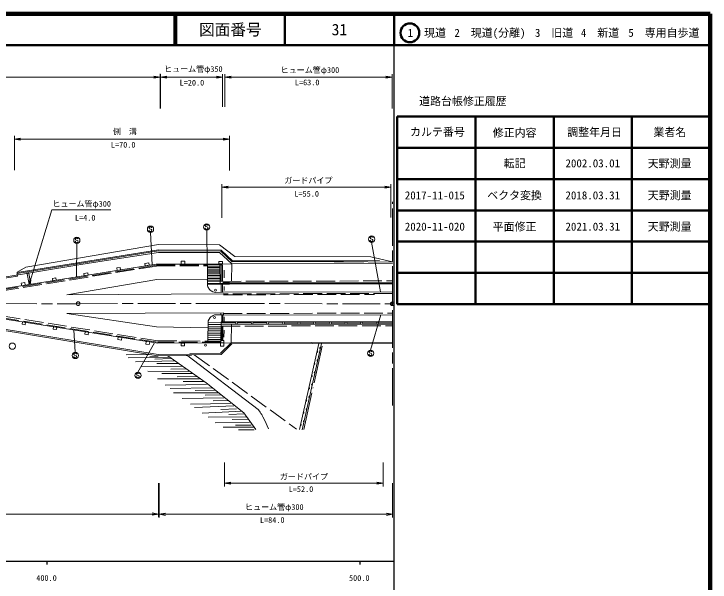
# Model space of a CAD drawing. Units: millimetres, scale not verified. Extents: x 40000 to 680000, y 20000 to 380000.
# Drawn here: x 457426 to 680000, y 198357 to 380000 of the extents above; entities that cross this region are included whole.
import ezdxf
from ezdxf.enums import TextEntityAlignment as Align

# ---------------------------------------------------------------- set-up
doc = ezdxf.new("R2010")
doc.units = ezdxf.units.MM
doc.header["$LTSCALE"] = 1000
doc.header["$PDMODE"] = 32
doc.header["$PDSIZE"] = 500
for name, pattern in [('CHAIN', [18.5, 12, -1.5, 3.5, -1.5]), ('DASHED', [7.5, 6, -1.5]), ('LONG_DASHED_DOTTED', [15.25, 12, -1.5, 0.25, -1.5])]:
    doc.linetypes.add(name, pattern=pattern)
for name, color, linetype, lineweight in [('M-BGD', 7, 'Continuous', 13), ('M-BMK', 2, 'CHAIN', 13), ('M-BMK-SRVR', 3, 'Continuous', 13), ('M-STR-HTXT', 7, 'Continuous', 13), ('M-STR-STRC', 7, 'Continuous', 13), ('M-TTL', 2, 'Continuous', 140), ('M-TTL-BAND', 7, 'Continuous', 25), ('M-TTL-FRAM', 2, 'Continuous', 50), ('M-TTL-LINE', 7, 'Continuous', 50)]:
    doc.layers.add(name, color=color, linetype=linetype, lineweight=lineweight)
doc.layers.add('M-OTRS', color=6, linetype='Continuous')
doc.layers.add('M-TTL-TXT', color=7, linetype='Continuous')
doc.styles.add('ＭＳ ゴシック', font='')
doc.styles.get('ＭＳ ゴシック').set_extended_font_data('MS Gothic')

# ---------------------------------------------------------------- blocks, each defined once
blk = doc.blocks.new('open_arrow')
at = {"color": 0, "linetype": 'Continuous', "lineweight": -2}
blk.add_lwpolyline([(7.5, 1.25), (0, 0), (7.5, -1.25)], dxfattribs=at)

msp = doc.modelspace()

# ---------------------------------------------------------------- linework, layer by layer
at = {"layer": 'M-BGD'}
for p, q in [((461284, 298996), (503675, 306251)), ((503675, 306251), (523100, 306126)), ((523100, 306126), (528072, 302467)), ((458424, 297344), (503628, 304527)), ((458471, 297048), (503651, 304227)), ((486237, 301059), (503641, 303710)), ((503628, 304527), (523667, 304469)), ((503641, 303710), (523149, 303714)), ((503651, 304227), (523547, 304169)), ((523149, 303714), (527058, 300055)), ((523547, 304169), (527185, 300727)), ((523667, 304469), (527304, 301027)), ((478826, 299840), (486237, 301059)), ((527185, 300727), (562783, 300814)), ((527304, 301027), (562782, 301114)), ((528072, 302467), (571546, 302308)), ((562782, 301114), (574279, 301151)), ((562783, 300814), (578454, 300626)), ((571546, 302308), (578454, 300775)), ((452295, 295492), (478826, 299840)), ((458469, 297401), (461284, 298996)), ((519183, 300045), (527058, 300055)), ((519324, 293825), (519312, 299739)), ((519313, 299317), (523313, 299296)), ((519344, 298407), (523344, 298386)), ((519347, 298907), (523347, 298886)), ((523324, 293834), (523312, 299747)), ((527058, 300055), (527032, 294515)), ((527058, 300055), (559799, 300297)), ((559799, 300297), (569298, 300367)), ((569298, 300367), (578453, 300201)), ((452294, 295192), (458532, 296150)), ((458475, 296505), (458469, 297401)), ((458532, 296150), (458475, 296505)), ((462035, 297629), (462812, 293548)), ((519333, 296407), (523333, 296386)), ((519336, 296907), (523336, 296886)), ((519339, 297407), (523339, 297386)), ((519341, 297907), (523341, 297886)), ((524592, 298124), (524592, 295591)), ((474367, 290207), (503067, 295066)), ((503067, 295066), (519110, 294972)), ((519291, 293302), (519324, 293825)), ((519323, 294407), (523323, 294386)), ((519324, 293825), (526384, 293849)), ((519326, 294907), (523326, 294886)), ((519328, 295407), (523328, 295386)), ((519331, 295907), (523331, 295886)), ((526383, 294149), (524182, 294179)), ((526383, 294149), (578442, 294261)), ((526384, 293849), (578442, 293961)), ((526385, 293549), (519302, 293479)), ((519971, 291891), (519418, 292794)), ((524663, 292847), (524663, 291533)), ((526385, 293549), (578441, 293661)), ((524327, 290502), (474367, 290207)), ((521069, 291156), (520450, 291457)), ((524325, 291002), (521810, 290988)), ((578437, 291159), (524325, 291002)), ((524403, 284387), (474305, 284223)), ((474305, 284223), (503013, 279908)), ((520128, 282903), (519577, 281863)), ((520434, 283171), (520130, 282906)), ((521584, 283771), (521151, 283604)), ((523567, 283813), (521996, 283844)), ((523567, 283813), (523566, 284385)), ((524395, 283782), (523567, 283813)), ((524227, 281608), (524225, 283788)), ((524403, 284387), (524395, 283782)), ((524402, 283724), (578431, 283847)), ((524619, 283141), (524626, 281779)), ((503395, 274711), (453273, 282662)), ((519427, 275608), (519524, 281676)), ((519512, 280738), (523712, 280690)), ((519519, 281338), (523719, 281290)), ((523626, 275540), (523724, 281609)), ((523723, 280809), (578432, 280736)), ((523724, 281609), (578432, 281536)), ((526954, 280804), (526919, 274892)), ((503442, 270716), (451843, 279199)), ((503507, 271111), (451907, 279593)), ((503013, 279908), (519454, 279626)), ((519484, 278338), (523684, 278290)), ((519491, 278938), (523691, 278890)), ((519498, 279538), (523698, 279490)), ((519505, 280138), (523705, 280090)), ((524607, 278856), (524586, 276687)), ((519464, 276538), (523663, 276490)), ((519470, 277138), (523670, 277090)), ((519477, 277738), (523677, 277690)), ((526919, 274892), (503395, 274711)), ((519457, 275939), (523656, 275890)), ((526919, 274892), (523503, 271511)), ((527084, 274492), (523668, 271112)), ((578435, 275111), (526919, 274892)), ((578435, 274727), (527084, 274492)), ((548703, 247182), (554880, 274611)), ((555768, 274614), (549621, 246984)), ((500536, 271162), (493327, 271058)), ((507099, 270236), (493993, 270005)), ((503567, 270543), (500925, 270523)), ((507516, 269868), (502520, 269656)), ((503442, 270716), (514158, 270795)), ((513697, 271050), (503507, 271111)), ((506687, 270740), (518850, 262046)), ((512631, 271056), (535515, 253567)), ((523503, 271511), (513695, 271450)), ((523668, 271112), (513697, 271050)), ((509008, 269129), (496342, 268741)), ((511379, 267361), (498109, 267163)), ((510115, 268270), (503145, 268217)), ((513358, 265713), (500237, 265742)), ((514534, 265088), (504715, 264994)), ((512603, 266499), (507604, 266400)), ((516713, 263381), (503337, 263352)), ((515854, 264032), (509656, 264004)), ((519007, 261575), (505807, 261323)), ((520660, 260488), (507416, 260212)), ((518148, 262437), (511495, 262433)), ((518850, 262046), (530906, 252445)), ((522817, 258886), (508469, 258852)), ((521709, 259760), (515325, 259637)), ((524626, 257264), (511265, 257071)), ((523602, 258181), (518603, 258096)), ((526108, 256362), (521108, 256277)), ((526670, 255488), (513870, 255194)), ((527774, 254693), (515124, 254130)), ((530350, 252978), (517602, 252394)), ((528562, 253729), (523567, 253525)), ((531135, 252132), (526139, 251928)), ((530906, 252445), (534784, 247176)), ((535631, 253445), (536187, 252644)), ((531827, 251238), (519535, 251040)), ((532706, 249467), (521721, 249296)), ((532218, 250404), (527218, 250354)), ((537034, 251216), (537610, 250064)), ((537610, 250064), (538783, 247375)), ((534125, 247918), (524343, 247846)), ((533311, 248546), (528311, 248497)), ((534245, 246998), (529243, 247078))]:
    msp.add_line(p, q, dxfattribs=at)
at = {"layer": 'M-BGD', "linetype": 'DASHED'}
for p, q in [((523738, 299755), (523718, 294641)), ((461544, 297536), (462320, 293455)), ((524357, 294508), (523377, 294523)), ((523698, 293522), (523718, 290998)), ((524121, 293527), (524122, 291001)), ((578436, 290659), (524327, 290502)), ((524466, 290202), (572753, 290331)), ((523849, 281608), (523872, 283801)), ((524401, 284224), (578431, 284347)), ((523716, 280200), (578433, 280270)), ((523862, 275534), (523878, 280200)), ((524222, 275603), (524232, 280201)), ((515084, 271059), (547754, 247267))]:
    msp.add_line(p, q, dxfattribs=at)
at = {"layer": 'M-BGD', "linetype": 'LONG_DASHED_DOTTED'}
msp.add_line((550126, 247185), (556176, 274616), dxfattribs=at)
at = {"layer": 'M-BGD', "linetype": 'DASHED'}
for points in [[(341391, 303642), (341575, 301312), (341880, 298028), (342560, 296316), (344014, 294017), (345774, 292680), (348072, 291672), (350253, 291414), (374628, 291352), (453029, 291351), (503001, 299398), (519184, 299445)], [(362869, 291699), (408937, 291763), (429868, 291632), (452788, 291674), (503011, 299679), (524386, 299757)], [(524119, 299757), (524088, 294507), (578443, 294648)], [(361818, 282732), (361842, 283578), (453519, 283464), (503477, 275460), (523627, 275390)], [(523630, 275073), (503459, 275006), (452682, 283008), (361831, 283199)]]:
    msp.add_lwpolyline(points, dxfattribs=at)
at = {"layer": 'M-BGD'}
msp.add_lwpolyline([(341989, 303689), (342284, 301424), (342674, 298281), (343215, 296651), (344611, 294585), (346143, 293315), (348229, 292335), (350289, 292014), (374629, 291952), (452981, 291951), (502952, 299998), (519183, 300045)], dxfattribs=at)
for points in [[(510940, 300021), (512082, 300025), (512079, 300911), (510938, 300907)], [(522903, 300050), (524145, 300051), (524144, 300873), (522902, 300872)], [(490411, 297979), (491497, 298153), (491364, 298982), (490278, 298807)], [(499423, 299430), (500697, 299635), (500574, 300400), (499300, 300195)], [(479914, 296288), (481166, 296490), (481044, 297247), (479792, 297045)], [(459905, 293066), (461044, 293249), (460901, 294140), (459762, 293956)], [(469907, 294676), (470969, 294847), (470842, 295634), (469780, 295464)], [(460138, 281573), (461158, 281411), (461036, 280643), (460016, 280805)], [(470065, 279998), (471151, 279826), (471032, 279077), (469946, 279249)], [(480203, 278390), (481264, 278222), (481141, 277449), (480080, 277618)], [(490784, 276712), (491935, 276529), (491804, 275706), (490654, 275888)], [(499758, 275288), (500841, 275116), (500708, 274277), (499624, 274449)], [(510906, 274769), (511921, 274777), (511928, 273875), (510912, 273867)], [(523464, 274865), (524527, 274873), (524536, 273817), (523472, 273809)], [(523631, 274867), (524527, 274873), (524522, 275547), (523626, 275540)]]:
    msp.add_lwpolyline(points, close=True, dxfattribs=at)
for centre, radius in [((521882, 291661), 319), ((521542, 282933), 342), ((518677, 274081), 342)]:
    msp.add_circle(centre, radius, dxfattribs=at)
for centre, radius, start, end in [((520160, 293248), 870, 176.42367, 211.50427), ((520953, 292492), 1151, 211.50427, 244.09349), ((521801, 292661), 1674, 244.09349, 270.32571), ((520135, 282899), 8.2, 131.09951, 152.10273), ((522021, 281352), 2414, 111.12472, 131.09951), ((521974, 282761), 1083, 88.87407, 111.12472), ((519988, 281646), 465, 152.10273, 176.23765), ((554306, 272059), 250, 257.30855, 77.30855), ((554306, 272059), 200, 257.30855, 77.30855), ((554306, 272059), 150, 257.30855, 77.30855), ((554306, 272059), 100, 257.30855, 77.30855), ((555442, 273150), 250, 77.45723, 257.45723), ((555442, 273150), 200, 77.45723, 257.45723), ((555442, 273150), 150, 77.45723, 257.45723), ((555442, 273150), 100, 77.45723, 257.45723), ((554574, 269246), 250, 77.45723, 257.45723), ((554574, 269246), 200, 77.45723, 257.45723), ((554574, 269246), 150, 77.45723, 257.45723), ((554574, 269246), 100, 77.45723, 257.45723), ((553427, 268157), 250, 257.30855, 77.30855), ((553427, 268157), 200, 257.30855, 77.30855), ((553427, 268157), 150, 257.30855, 77.30855), ((553427, 268157), 100, 257.30855, 77.30855), ((553705, 265341), 250, 77.45723, 257.45723), ((553705, 265341), 200, 77.45723, 257.45723), ((553705, 265341), 150, 77.45723, 257.45723), ((553705, 265341), 100, 77.45723, 257.45723), ((552548, 264254), 250, 257.30855, 77.30855), ((552548, 264254), 200, 257.30855, 77.30855), ((552548, 264254), 150, 257.30855, 77.30855), ((552548, 264254), 100, 257.30855, 77.30855), ((551669, 260352), 250, 257.30855, 77.30855), ((551669, 260352), 200, 257.30855, 77.30855), ((551669, 260352), 150, 257.30855, 77.30855), ((551669, 260352), 100, 257.30855, 77.30855), ((552836, 261437), 250, 77.45723, 257.45723), ((552836, 261437), 200, 77.45723, 257.45723), ((552836, 261437), 150, 77.45723, 257.45723), ((552836, 261437), 100, 77.45723, 257.45723), ((550791, 256450), 250, 257.30855, 77.30855), ((550791, 256450), 200, 257.30855, 77.30855), ((550791, 256450), 150, 257.30855, 77.30855), ((550791, 256450), 100, 257.30855, 77.30855), ((551968, 257532), 250, 77.45723, 257.45723), ((551968, 257532), 200, 77.45723, 257.45723), ((551968, 257532), 150, 77.45723, 257.45723), ((551968, 257532), 100, 77.45723, 257.45723), ((551099, 253628), 250, 77.45723, 257.45723), ((551099, 253628), 200, 77.45723, 257.45723), ((551099, 253628), 150, 77.45723, 257.45723), ((535186, 253136), 542, 34.77783, 52.60944), ((526666, 246032), 11591, 26.56505, 34.77783), ((549912, 252548), 250, 257.30855, 77.30855), ((549912, 252548), 200, 257.30855, 77.30855), ((549912, 252548), 150, 257.30855, 77.30855), ((549912, 252548), 100, 257.30855, 77.30855), ((551099, 253628), 100, 77.45723, 257.45723), ((550230, 249723), 250, 77.45723, 257.45723), ((550230, 249723), 200, 77.45723, 257.45723), ((550230, 249723), 150, 77.45723, 257.45723), ((550230, 249723), 100, 77.45723, 257.45723), ((549033, 248645), 250, 257.30855, 77.30855), ((549033, 248645), 200, 257.30855, 77.30855), ((549033, 248645), 150, 257.30855, 77.30855), ((549033, 248645), 100, 257.30855, 77.30855)]:
    msp.add_arc(centre, radius, start, end, dxfattribs=at)
at = {"layer": 'M-BMK'}
for p, q in [((578430, 287329), (578415, 319883)), ((378752, 287406), (478584, 287359)), ((478584, 287359), (525518, 287396)), ((525518, 287396), (578430, 287329)), ((578444, 254775), (578430, 287329))]:
    msp.add_line(p, q, dxfattribs=at)
at = {"layer": 'M-BMK-SRVR'}
for centre in [(477985, 287359), (578430, 287329)]:
    msp.add_circle(centre, 600, dxfattribs=at)
at = {"layer": 'M-OTRS'}
msp.add_point((578430, 287329), dxfattribs=at)
at = {"layer": 'M-STR-HTXT'}
for p, q in [((504179, 349781), (504179, 360814)), ((504263, 349781), (504263, 360776)), ((524145, 350286), (524145, 360776)), ((524856, 350286), (524856, 360772)), ((578359, 349789), (578359, 360772)), ((383049, 359814), (504179, 359814)), ((504263, 359776), (524145, 359776)), ((524856, 359772), (578359, 359772)), ((457572, 330016), (457572, 340974)), ((526322, 329971), (526322, 340974)), ((457572, 339974), (526322, 339974)), ((523947, 314776), (523947, 325618)), ((577979, 314895), (577979, 325618)), ((523947, 324618), (577979, 324618)), ((524752, 236614), (524752, 228945)), ((575479, 236614), (575479, 228945)), ((503599, 230019), (503599, 219118)), ((503872, 230019), (503872, 219019)), ((524752, 229945), (575479, 229945)), ((578507, 230019), (578507, 219019)), ((382283, 220118), (503599, 220118)), ((503872, 220019), (578507, 220019))]:
    msp.add_line(p, q, dxfattribs=at)
msp.add_lwpolyline([(462320, 293455), (469506, 317332), (488456, 317332)], dxfattribs=at)
at = {"layer": 'M-STR-STRC'}
for p, q in [((500645, 311666), (500629, 311552)), ((500773, 311804), (500645, 311666)), ((500904, 311897), (500773, 311804)), ((501070, 311930), (500904, 311897)), ((501186, 311914), (501070, 311930)), ((501331, 311842), (501186, 311914)), ((501440, 311767), (501331, 311842)), ((501475, 311656), (501440, 311767)), ((518622, 312360), (518606, 312246)), ((518606, 312246), (518692, 312064)), ((518751, 312498), (518622, 312360)), ((518692, 312064), (518843, 311990)), ((518882, 312591), (518751, 312498)), ((518843, 311990), (519375, 311802)), ((519048, 312625), (518882, 312591)), ((519164, 312608), (519048, 312625)), ((519308, 312536), (519164, 312608)), ((519418, 312461), (519308, 312536)), ((519375, 311802), (519455, 311629)), ((519452, 312350), (519418, 312461)), ((519455, 311629), (519426, 311402)), ((500631, 310777), (500592, 310887)), ((500629, 311552), (500715, 311370)), ((500715, 310599), (500631, 310777)), ((500715, 311370), (500865, 311296)), ((500819, 310526), (500715, 310599)), ((500965, 310451), (500819, 310526)), ((500865, 311296), (501398, 311108)), ((501085, 310434), (500965, 310451)), ((501611, 299782), (501076, 310159)), ((501253, 310463), (501085, 310434)), ((501377, 310559), (501253, 310463)), ((501448, 310708), (501377, 310559)), ((501398, 311108), (501478, 310935)), ((501478, 310935), (501448, 310708)), ((518609, 311471), (518570, 311581)), ((518693, 311294), (518609, 311471)), ((518796, 311220), (518693, 311294)), ((518942, 311145), (518796, 311220)), ((519062, 311128), (518942, 311145)), ((519183, 300045), (519056, 310854)), ((519230, 311157), (519062, 311128)), ((519355, 311253), (519230, 311157)), ((519426, 311402), (519355, 311253)), ((477076, 307190), (477037, 307300)), ((477090, 308078), (477074, 307964)), ((477074, 307964), (477160, 307782)), ((477160, 307012), (477076, 307190)), ((477218, 308217), (477090, 308078)), ((477160, 307782), (477310, 307709)), ((477349, 308310), (477218, 308217)), ((477310, 307709), (477843, 307520)), ((477515, 308343), (477349, 308310)), ((477631, 308327), (477515, 308343)), ((477776, 308254), (477631, 308327)), ((477885, 308180), (477776, 308254)), ((477843, 307520), (477923, 307348)), ((477920, 308068), (477885, 308180)), ((477923, 307348), (477893, 307120)), ((571323, 307601), (571284, 307710)), ((571337, 308489), (571321, 308375)), ((571321, 308375), (571407, 308193)), ((571407, 307423), (571323, 307601)), ((571465, 308628), (571337, 308489)), ((571407, 308193), (571558, 308120)), ((571511, 307349), (571407, 307423)), ((571597, 308720), (571465, 308628)), ((571657, 307274), (571511, 307349)), ((571558, 308120), (572090, 307931)), ((571763, 308754), (571597, 308720)), ((571777, 307257), (571657, 307274)), ((571878, 308738), (571763, 308754)), ((571945, 307286), (571777, 307257)), ((572023, 308665), (571878, 308738)), ((572069, 307382), (571945, 307286)), ((572133, 308591), (572023, 308665)), ((572140, 307531), (572069, 307382)), ((572090, 307931), (572170, 307759)), ((572167, 308479), (572133, 308591)), ((572170, 307759), (572140, 307531)), ((477264, 306938), (477160, 307012)), ((477410, 306863), (477264, 306938)), ((477406, 295884), (477536, 306592)), ((477530, 306846), (477410, 306863)), ((477698, 306875), (477530, 306846)), ((477822, 306971), (477698, 306875)), ((477893, 307120), (477822, 306971)), ((574609, 291148), (571750, 307000)), ((574717, 283839), (571453, 272502)), ((523723, 281209), (528228, 281203)), ((528928, 281202), (533228, 281196)), ((533928, 281195), (538228, 281189)), ((538928, 281188), (543228, 281183)), ((543928, 281182), (548228, 281176)), ((548928, 281175), (553228, 281169)), ((553928, 281168), (558228, 281163)), ((558928, 281162), (563228, 281156)), ((563928, 281155), (568228, 281149)), ((568928, 281148), (573228, 281143)), ((573928, 281142), (578432, 281136)), ((476574, 278966), (477021, 271809)), ((502329, 274880), (497056, 265433)), ((477024, 271542), (476858, 271509)), ((477140, 271526), (477024, 271542)), ((570995, 271988), (570979, 271874)), ((570979, 271874), (571065, 271692)), ((571124, 272127), (570995, 271988)), ((571065, 271692), (571216, 271619)), ((571255, 272220), (571124, 272127)), ((571216, 271619), (571748, 271430)), ((571421, 272253), (571255, 272220)), ((571537, 272237), (571421, 272253)), ((571681, 272164), (571537, 272237)), ((571791, 272090), (571681, 272164)), ((571825, 271978), (571791, 272090)), ((476585, 270389), (476546, 270499)), ((476599, 271277), (476583, 271164)), ((476583, 271164), (476668, 270981)), ((476669, 270211), (476585, 270389)), ((476727, 271416), (476599, 271277)), ((476668, 270981), (476819, 270908)), ((476772, 270138), (476669, 270211)), ((476858, 271509), (476727, 271416)), ((476918, 270063), (476772, 270138)), ((476819, 270908), (477351, 270720)), ((477039, 270046), (476918, 270063)), ((477206, 270075), (477039, 270046)), ((477284, 271454), (477140, 271526)), ((477331, 270171), (477206, 270075)), ((477394, 271379), (477284, 271454)), ((477402, 270320), (477331, 270171)), ((477351, 270720), (477432, 270547)), ((477428, 271268), (477394, 271379)), ((477432, 270547), (477402, 270320)), ((570982, 271100), (570943, 271210)), ((571066, 270922), (570982, 271100)), ((571169, 270848), (571066, 270922)), ((571315, 270773), (571169, 270848)), ((571435, 270756), (571315, 270773)), ((571603, 270785), (571435, 270756)), ((571728, 270881), (571603, 270785)), ((571799, 271030), (571728, 270881)), ((571748, 271430), (571828, 271258)), ((571828, 271258), (571799, 271030)), ((496650, 264911), (496634, 264797)), ((496779, 265050), (496650, 264911)), ((496910, 265142), (496779, 265050)), ((497076, 265176), (496910, 265142)), ((497192, 265160), (497076, 265176)), ((497336, 265087), (497192, 265160)), ((497446, 265013), (497336, 265087)), ((497480, 264901), (497446, 265013)), ((496637, 264022), (496598, 264132)), ((496634, 264797), (496720, 264615)), ((496721, 263845), (496637, 264022)), ((496720, 264615), (496871, 264541)), ((496824, 263771), (496721, 263845)), ((496970, 263696), (496824, 263771)), ((496871, 264541), (497403, 264353)), ((497090, 263679), (496970, 263696)), ((497258, 263708), (497090, 263679)), ((497383, 263804), (497258, 263708)), ((497454, 263953), (497383, 263804)), ((497403, 264353), (497483, 264181)), ((497483, 264181), (497454, 263953))]:
    msp.add_line(p, q, dxfattribs=at)
for centre, radius in [((501102, 311179), 1000), ((519080, 311873), 1000), ((477547, 307592), 1000), ((571794, 308002), 1000), ((528578, 281202), 350), ((533578, 281195), 350), ((538578, 281189), 350), ((543578, 281182), 350), ((548578, 281175), 350), ((553578, 281169), 350), ((558578, 281162), 350), ((563578, 281155), 350), ((568578, 281149), 350), ((573578, 281142), 350), ((456903, 273788), 1000), ((477056, 270791), 1000), ((571453, 271502), 1000), ((497108, 264424), 1000)]:
    msp.add_circle(centre, radius, dxfattribs=at)
at = {"layer": 'M-TTL'}
for p, q in [((680000, 380000), (40000, 380000)), ((680000, 20000), (680000, 380000))]:
    msp.add_line(p, q, dxfattribs=at)
at = {"layer": 'M-TTL-BAND'}
for p, q in [((579000, 20000), (579000, 370000)), ((40000, 205000), (579000, 205000)), ((468000, 205000), (468000, 204000)), ((568000, 205000), (568000, 204000))]:
    msp.add_line(p, q, dxfattribs=at)
at = {"layer": 'M-TTL-FRAM'}
for p, q in [((580000, 347197), (580000, 287197)), ((580000, 347197), (680000, 347197)), ((580000, 287197), (680000, 287197))]:
    msp.add_line(p, q, dxfattribs=at)
at = {"layer": 'M-TTL-LINE'}
for p, q in [((508747, 380000), (508747, 370000)), ((509247, 380000), (509247, 370000)), ((543997, 380000), (543997, 370000)), ((579000, 380000), (579000, 370000)), ((40000, 370000), (680000, 370000)), ((605000, 347197), (605000, 287197)), ((630000, 347197), (630000, 287197)), ((655000, 347197), (655000, 287197)), ((580000, 337197), (680000, 337197)), ((580000, 327197), (680000, 327197)), ((580000, 317197), (680000, 317197)), ((580000, 307197), (680000, 307197)), ((580000, 297197), (680000, 297197))]:
    msp.add_line(p, q, dxfattribs=at)
msp.add_circle((584031, 373958), 3000, dxfattribs=at)

# ---------------------------------------------------------------- block references
at = {"layer": 'M-STR-HTXT'}
for p, xscale, yscale, rotation in [((504179, 359814), 267, 267, 180), ((524145, 359776), 267, 267, 180), ((578359, 359772), 267, 267, 180), ((526322, 339974), 267, 267, 180), ((577979, 324618), 267, 267, 180), ((462320, 293455), 200, 200, 73.3), ((575479, 229945), 267, 267, 180), ((503599, 220118), 267, 267, 180), ((578507, 220019), 267, 267, 180)]:
    msp.add_blockref('open_arrow', p, dxfattribs=dict(at, xscale=xscale, yscale=yscale, rotation=rotation))
at = {"layer": 'M-STR-HTXT', "xscale": 267, "yscale": 267}
for p in [(504263, 359776), (524856, 359772), (457572, 339974), (523947, 324618), (524752, 229945), (503872, 220019)]:
    msp.add_blockref('open_arrow', p, dxfattribs=at)

# ---------------------------------------------------------------- texts
at = {"layer": 'M-STR-HTXT', "style": 'ＭＳ ゴシック'}
for s, p in [('ヒューム管φ350', (505406, 360921)), ('ヒューム管φ300', (542693, 360592)), ('側\u3000溝', (489063, 340918)), ('ガードパイプ', (543874, 325300)), ('ヒューム管φ300', (469706, 317832)), ('L=4.0', (476948, 313362)), ('ガードパイプ', (542469, 230593)), ('ヒューム管φ300', (531294, 220874))]:
    msp.add_text(s, height=1833, dxfattribs=at).set_placement(p, align=Align.BOTTOM_LEFT)
for s, p in [('L=20.0', (514339, 356551)), ('L=63.0', (551180, 356645)), ('L=70.0', (492365, 336703)), ('L=55.0', (551035, 321030)), ('L=52.0', (549212, 226614)), ('L=84.0', (540012, 216723))]:
    msp.add_text(s, height=1833, dxfattribs=at).set_placement(p, align=Align.BOTTOM_CENTER)
at = {"layer": 'M-TTL-BAND', "style": 'ＭＳ ゴシック'}
for s, p in [('400.0', (467844, 198195)), ('500.0', (567844, 198195))]:
    msp.add_text(s, height=1833, dxfattribs=at).set_placement(p, align=Align.BOTTOM_CENTER)
at = {"layer": 'M-TTL-TXT', "style": 'ＭＳ ゴシック'}
for s, height, p in [('図面番号', 3666, (526622, 375000)), ('31', 3666, (561497, 375000)), ('1\u3000現道', 2566, (589448, 373958)), ('2\u3000現道(分離)', 2566, (609619, 373958)), ('3\u3000旧道', 2566, (630121, 373958)), ('4\u3000新道', 2566, (644824, 373958)), ('5\u3000専用自歩道', 2566, (665228, 373958)), ('道路台帳修正履歴', 2566, (600968, 352113)), ('カルテ番号', 2566, (592839, 342277)), ('修正内容', 2566, (617509, 342023)), ('調整年月日', 2566, (643089, 342197)), ('業者名', 2566, (667134, 342197)), ('転記', 2566, (617500, 332245)), ('2002.03.01', 2566, (642500, 332245)), ('天野測量', 2566, (667077, 332189)), ('2017-11-015', 2566, (592000, 322000)), ('ベクタ変換', 2566, (617489, 322000)), ('2018.03.31', 2566, (642491, 322000)), ('天野測量', 2566, (667078, 322000)), ('2020-11-020', 2566, (592000, 312000)), ('平面修正', 2566, (617489, 312000)), ('2021.03.31', 2566, (642491, 312000)), ('天野測量', 2566, (667078, 312000))]:
    msp.add_text(s, height=height, dxfattribs=at).set_placement(p, align=Align.MIDDLE_CENTER)

doc.saveas('drawing.dxf')
